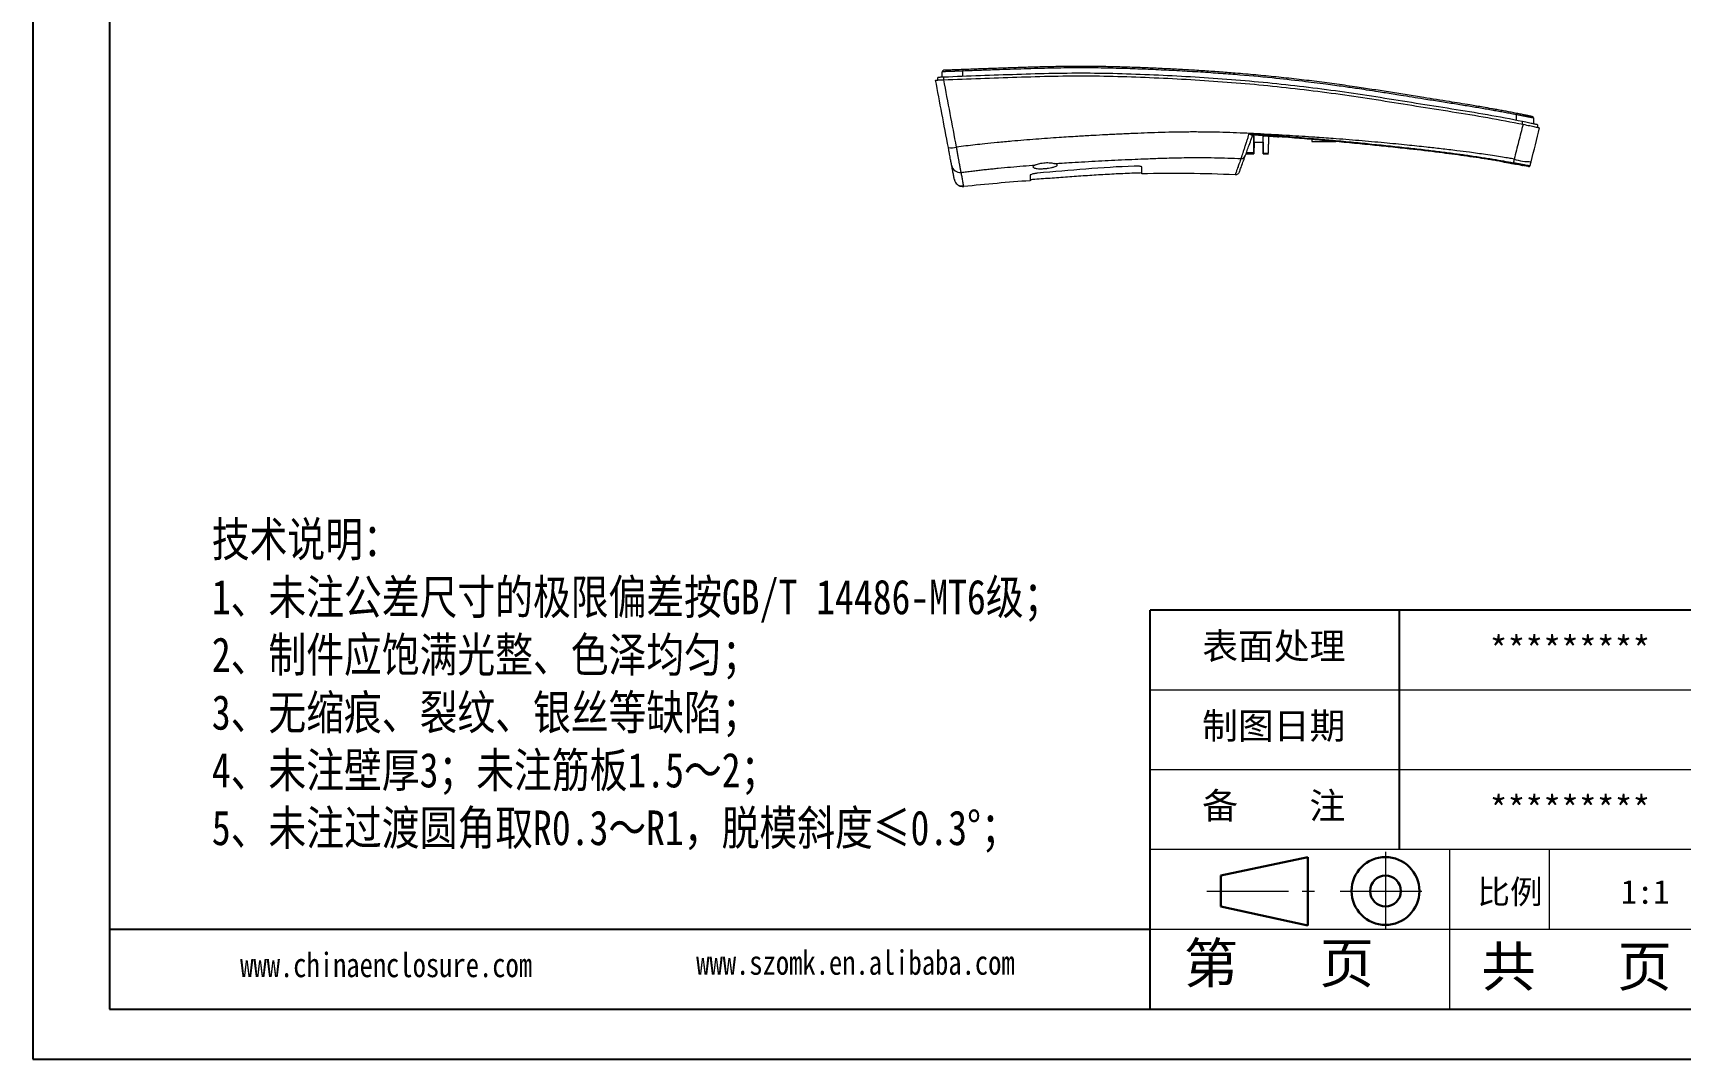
# Model space of a CAD drawing. Header units: inches. Extents: x 1474 to 3696, y 573 to 1061.
# Drawn here: x 2248.6 to 2632, y 573 to 811.9 of the extents above; entities that cross this region are included whole.
import ezdxf

# ---------------------------------------------------------------- set-up
doc = ezdxf.new("R2010")
doc.units = ezdxf.units.IN
doc.linetypes.add('CENTER2', pattern=[28.575, 19.05, -3.175, 3.175, -3.175])
doc.layers.add('文字', color=81, linetype='Continuous')
for name, color, linetype, lineweight in [('粗实线', 7, 'Continuous', 30), ('细实线', 3, 'Continuous', 9), ('细点划线', 2, 'CENTER2', 9)]:
    doc.layers.add(name, color=color, linetype=linetype, lineweight=lineweight)
doc.styles.get("Standard").update_dxf_attribs({"font": 'txt', "bigfont": 'gbcbig.shx'})
doc.styles.add('宋体', font='', dxfattribs={"width": 0.8, "height": 3.5})
doc.styles.get('宋体').set_extended_font_data('SimSun')

msp = doc.modelspace()

# ---------------------------------------------------------------- linework, layer by layer
for p, q in [((2248.556, 1060.556), (2248.556, 572.957)), ((2266.4, 1048.946), (2266.4, 584.566)), ((2248.556, 798.697), (2248.556, 572.957)), ((2647.923, 677.442), (2508.609, 677.442)), ((2508.609, 584.566), (2508.609, 677.442)), ((2566.656, 621.717), (2566.656, 677.442)), ((2508.609, 603.141), (2266.4, 603.141)), ((2266.4, 584.566), (2926.551, 584.566)), ((2248.556, 572.957), (2938.16, 572.957)), ((2248.556, 572.957), (2567.817, 572.957))]:
    msp.add_line(p, q)
at = {"color": 7, "linetype": 'Continuous', "lineweight": 15}
for p, q in [((2459.154, 800.918), (2459.164, 801.519)), ((2460.199, 801.562), (2460.221, 802.834)), ((2460.583, 800.977), (2460.583, 801.577)), ((2465.032, 801.751), (2465.033, 803.008)), ((2595.312, 790.629), (2595.309, 791.241)), ((2597.816, 792.076), (2597.84, 790.712)), ((2598.764, 790.512), (2598.775, 789.895)), ((2532.801, 786.421), (2532.778, 783.721)), ((2532.801, 786.421), (2534.901, 786.421)), ((2534.901, 786.421), (2534.925, 783.721)), ((2546.214, 787.075), (2546.214, 786.568)), ((2530.986, 783.721), (2532.779, 783.721)), ((2531.03, 784.05), (2532.774, 784.05)), ((2532.774, 784.05), (2532.777, 784.355)), ((2534.924, 783.721), (2536.183, 783.721)), ((2534.925, 784.355), (2534.93, 783.847)), ((2534.93, 783.847), (2536.177, 783.847)), ((2590.445, 781.908), (2590.993, 781.814)), ((2592.71, 781.512), (2592.853, 781.486))]:
    msp.add_line(p, q, dxfattribs=at)
at = {"color": 7, "linetype": 'Continuous', "lineweight": 15, "flags": 128}
for points in [[(2593.917, 791.521), (2593.914, 792.169), (2593.912, 792.817)], [(2596.834, 780.764), (2596.779, 780.759), (2596.722, 780.765)]]:
    msp.add_lwpolyline(points, dxfattribs=at)
at = {"color": 7, "linetype": 'Continuous', "lineweight": 15}
for centre, radius, start, end in [((2460.571, 802.828), 0.35, 92.31344, 179), ((2467.998, 803.205), 2.972, 177.15907, 183.78873), ((2593.482, 792.978), 0.459, 339.42756, 22.58954), ((2597.466, 792.07), 0.35, 1, 78.03086), ((2462.313, 789.381), 4.267, 260.87603, 286.77544), ((2529.847, 783.613), 0.965, 266.44759, 339.2638), ((2597.139, 794.199), 12.297, 252.00649, 270.74279), ((2464.355, 781.364), 1.966, 191.51385, 277.78321), ((2592.831, 781.684), 0.325, 313.9439, 358.08088), ((2596.779, 781.059), 0.3, 259.03853, 346)]:
    msp.add_arc(centre, radius, start, end, dxfattribs=at)
for points, knots in [([(2460.583, 801.577), (2460.393, 801.57), (2460.208, 801.562), (2459.949, 801.552), (2459.868, 801.548), (2459.714, 801.542), (2459.641, 801.539), (2459.51, 801.534), (2459.452, 801.531), (2459.349, 801.527), (2459.305, 801.525), (2459.201, 801.521), (2459.164, 801.519), (2459.164, 801.519)], [0, 0, 0, 0, 0.25, 0.25, 0.375, 0.375, 0.5, 0.5, 0.625, 0.625, 0.75, 0.75, 1, 1, 1, 1]), ([(2465.033, 803.008), (2464.958, 803.006), (2464.808, 803), (2464.585, 802.993), (2464.367, 802.985), (2464.152, 802.977), (2463.942, 802.97), (2463.737, 802.962), (2463.537, 802.955), (2463.343, 802.948), (2463.154, 802.941), (2462.971, 802.935), (2462.794, 802.928), (2462.623, 802.922), (2462.458, 802.916), (2462.3, 802.91), (2462.148, 802.905), (2462.003, 802.9), (2461.864, 802.894), (2461.731, 802.89), (2461.605, 802.885), (2461.486, 802.88), (2461.373, 802.876), (2461.266, 802.872), (2461.165, 802.869), (2461.071, 802.865), (2460.982, 802.862), (2460.899, 802.859), (2460.822, 802.856), (2460.751, 802.853), (2460.684, 802.851), (2460.624, 802.849), (2460.568, 802.847), (2460.517, 802.845), (2460.471, 802.843), (2460.43, 802.842), (2460.393, 802.84), (2460.36, 802.839), (2460.331, 802.838), (2460.306, 802.837), (2460.285, 802.836), (2460.267, 802.836), (2460.252, 802.835), (2460.24, 802.835), (2460.232, 802.834), (2460.226, 802.834), (2460.222, 802.834), (2460.221, 802.834), (2460.221, 802.834)], [0, 0, 0, 0, 0.0296486, 0.0589248, 0.0878385, 0.1163989, 0.1446142, 0.1724854, 0.2000099, 0.2271859, 0.2540123, 0.280489, 0.3066163, 0.3323936, 0.3578198, 0.3828937, 0.4076142, 0.4319811, 0.4559948, 0.4796561, 0.5029665, 0.5259278, 0.5485411, 0.5708067, 0.5927243, 0.6142933, 0.6355129, 0.6563822, 0.6769008, 0.6970683, 0.7168845, 0.7363494, 0.7554636, 0.7742272, 0.7926399, 0.8107012, 0.8284105, 0.8457672, 0.8627705, 0.87942, 0.8957158, 0.9116596, 0.9272529, 0.9424968, 0.9573927, 0.9719413, 0.9861435, 1, 1, 1, 1]), ([(2465.03, 803.352), (2464.439, 803.33), (2463.85, 803.307), (2462.766, 803.265), (2462.271, 803.246), (2461.445, 803.213), (2461.116, 803.2), (2460.672, 803.182), (2460.557, 803.178), (2460.557, 803.178)], [0, 0, 0, 0, 0.25, 0.25, 0.5, 0.5, 0.75, 0.75, 1, 1, 1, 1]), ([(2460.561, 800.976), (2463.401, 801.091), (2466.241, 801.197), (2471.922, 801.401), (2474.763, 801.5), (2480.445, 801.686), (2483.286, 801.769), (2488.97, 801.878), (2491.815, 801.902), (2500.345, 801.838), (2506.017, 801.635), (2517.34, 801.091), (2522.992, 800.745), (2531.453, 800.053), (2534.271, 799.795), (2539.901, 799.223), (2542.714, 798.908), (2548.33, 798.221), (2551.13, 797.849), (2556.713, 797.056), (2559.496, 796.631), (2565.049, 795.753), (2567.82, 795.302), (2573.362, 794.421), (2576.133, 793.989), (2581.669, 793.102), (2584.435, 792.648), (2589.946, 791.679), (2592.691, 791.165), (2595.417, 790.607)], [0, 0, 0, 0, 0.0625, 0.0625, 0.125, 0.125, 0.1875, 0.1875, 0.25, 0.25, 0.375, 0.375, 0.5, 0.5, 0.5625, 0.5625, 0.625, 0.625, 0.6875, 0.6875, 0.75, 0.75, 0.8125, 0.8125, 0.875, 0.875, 0.9375, 0.9375, 1, 1, 1, 1]), ([(2595.309, 791.241), (2592.591, 791.795), (2589.849, 792.307), (2584.342, 793.272), (2581.577, 793.725), (2576.043, 794.61), (2573.272, 795.042), (2567.732, 795.924), (2564.961, 796.375), (2559.409, 797.252), (2556.628, 797.675), (2551.049, 798.466), (2548.252, 798.836), (2542.648, 799.52), (2539.839, 799.833), (2534.215, 800.403), (2531.398, 800.661), (2522.939, 801.35), (2517.285, 801.696), (2505.962, 802.238), (2500.291, 802.439), (2491.78, 802.501), (2488.942, 802.478), (2483.268, 802.369), (2480.431, 802.285), (2474.758, 802.1), (2471.922, 802.001), (2466.251, 801.798), (2463.416, 801.692), (2460.583, 801.577)], [0, 0, 0, 0, 0.0625, 0.0625, 0.125, 0.125, 0.1875, 0.1875, 0.25, 0.25, 0.3125, 0.3125, 0.375, 0.375, 0.4375, 0.4375, 0.5, 0.5, 0.625, 0.625, 0.75, 0.75, 0.8125, 0.8125, 0.875, 0.875, 0.9375, 0.9375, 1, 1, 1, 1]), ([(2593.906, 793.154), (2593.495, 793.234), (2592.675, 793.394), (2591.442, 793.628), (2590.208, 793.857), (2589.1, 794.059), (2587.742, 794.301), (2585.765, 794.646), (2582.478, 795.199), (2577.859, 795.944), (2572.984, 796.707), (2568.416, 797.436), (2564.552, 798.059), (2560.676, 798.674), (2556.525, 799.306), (2552.098, 799.937), (2547.391, 800.558), (2542.669, 801.127), (2537.933, 801.643), (2533.185, 802.106), (2528.752, 802.488), (2524.642, 802.803), (2520.86, 803.06), (2517.084, 803.288), (2513.314, 803.489), (2509.551, 803.668), (2505.795, 803.823), (2502.046, 803.949), (2498.303, 804.039), (2494.568, 804.089), (2490.841, 804.092), (2487.124, 804.048), (2483.417, 803.969), (2479.72, 803.864), (2476.033, 803.743), (2472.357, 803.616), (2468.69, 803.488), (2466.249, 803.397), (2465.03, 803.352)], [0, 0, 0, 0, 0.00982712, 0.0196431, 0.02944791, 0.03924154, 0.04600196, 0.06173417, 0.08614113, 0.12380531, 0.1708362, 0.20116236, 0.23153486, 0.26195454, 0.29242234, 0.32904372, 0.36569822, 0.40238591, 0.43910586, 0.47585717, 0.51263916, 0.54187568, 0.5710403, 0.60013279, 0.629153, 0.65810114, 0.68698053, 0.71579214, 0.74453647, 0.77321254, 0.80182028, 0.83035478, 0.85881464, 0.88719966, 0.91550964, 0.94374491, 0.97190841, 1, 1, 1, 1]), ([(2593.912, 792.817), (2593.51, 792.895), (2592.691, 793.055), (2591.433, 793.293), (2590.121, 793.536), (2588.756, 793.783), (2587.337, 794.034), (2585.864, 794.289), (2584.339, 794.548), (2582.761, 794.81), (2581.132, 795.076), (2579.453, 795.347), (2577.725, 795.622), (2575.95, 795.903), (2574.129, 796.19), (2571.117, 796.665), (2567.534, 797.237), (2564.011, 797.804), (2561.366, 798.222), (2559.163, 798.564), (2556.469, 798.969), (2553.318, 799.424), (2549.081, 799.998), (2543.539, 800.691), (2536.505, 801.461), (2530.541, 802.002), (2526.169, 802.344), (2523.867, 802.512), (2521.503, 802.672), (2519.089, 802.824), (2516.645, 802.967), (2514.196, 803.099), (2511.762, 803.22), (2509.354, 803.331), (2506.955, 803.432), (2504.516, 803.524), (2501.97, 803.604), (2499.291, 803.672), (2496.502, 803.722), (2493.643, 803.747), (2490.732, 803.745), (2487.765, 803.712), (2484.734, 803.655), (2481.631, 803.575), (2478.454, 803.478), (2475.202, 803.37), (2471.877, 803.256), (2468.479, 803.136), (2466.19, 803.051), (2465.033, 803.008)], [0, 0, 0, 0, 0.0096131, 0.0196265, 0.0300435, 0.0408678, 0.052103, 0.0637472, 0.0757954, 0.0882412, 0.1010773, 0.1142972, 0.1278932, 0.1418574, 0.1561857, 0.170875, 0.2128992, 0.240686, 0.2539105, 0.2751697, 0.2925022, 0.3171474, 0.3490555, 0.3915752, 0.4464481, 0.5126764, 0.5299084, 0.5476984, 0.5659621, 0.5846046, 0.6034958, 0.6224318, 0.6411815, 0.659681, 0.678008, 0.6965114, 0.7159357, 0.7366764, 0.7582418, 0.7801994, 0.8025231, 0.8252632, 0.8485137, 0.8723306, 0.8967266, 0.9217002, 0.9472423, 0.9733415, 1, 1, 1, 1]), ([(2458.664, 800.898), (2458.664, 800.898), (2458.676, 800.899), (2458.723, 800.9), (2458.759, 800.902), (2458.853, 800.906), (2458.911, 800.908), (2459.047, 800.914), (2459.127, 800.917), (2459.301, 800.925), (2459.396, 800.928), (2459.602, 800.937), (2459.713, 800.942), (2460.057, 800.956), (2460.307, 800.966), (2460.561, 800.976)], [0, 0, 0, 0, 0.125, 0.125, 0.25, 0.25, 0.375, 0.375, 0.5, 0.5, 0.625, 0.625, 0.75, 0.75, 1, 1, 1, 1]), ([(2461.636, 785.168), (2461.134, 787.824), (2460.144, 793.067), (2459.153, 798.311), (2458.664, 800.898)], [0, 0, 0, 0, 0.506702, 1, 1, 1, 1]), ([(2595.417, 790.607), (2595.073, 789.267), (2594.38, 786.566), (2593.689, 783.865), (2593.34, 782.503)], [0, 0, 0, 0, 0.4960566, 1, 1, 1, 1]), ([(2597.451, 792.431), (2597.444, 792.432), (2597.419, 792.438), (2597.248, 792.474), (2596.996, 792.527), (2596.678, 792.593), (2596.317, 792.668), (2595.917, 792.751), (2595.488, 792.838), (2595.015, 792.934), (2594.488, 793.039), (2594.1, 793.116), (2593.906, 793.154)], [0, 0, 0, 0, 0.0418053, 0.1594969, 0.2774484, 0.3812939, 0.4845381, 0.5888035, 0.6840881, 0.7792136, 0.8895857, 1, 1, 1, 1]), ([(2597.816, 792.076), (2597.815, 792.076), (2597.813, 792.077), (2597.798, 792.08), (2597.773, 792.085), (2597.739, 792.091), (2597.694, 792.1), (2597.638, 792.111), (2597.573, 792.124), (2597.497, 792.139), (2597.411, 792.156), (2597.314, 792.175), (2597.202, 792.197), (2597.071, 792.222), (2596.914, 792.252), (2596.735, 792.287), (2596.532, 792.326), (2596.303, 792.37), (2596.046, 792.419), (2595.763, 792.473), (2595.45, 792.532), (2595.108, 792.596), (2594.736, 792.665), (2594.336, 792.739), (2594.055, 792.791), (2593.912, 792.817)], [0, 0, 0, 0, 0.0326675, 0.0654677, 0.0984253, 0.1315653, 0.164904, 0.1984365, 0.2321545, 0.2660502, 0.3001184, 0.3343553, 0.3687563, 0.4086866, 0.4508427, 0.4952369, 0.5418883, 0.590815, 0.6420299, 0.6955574, 0.7514511, 0.8097784, 0.8705916, 0.9339564, 1, 1, 1, 1]), ([(2598.764, 790.512), (2598.764, 790.512), (2598.681, 790.53), (2598.351, 790.602), (2598.111, 790.654), (2597.485, 790.788), (2597.115, 790.867), (2596.26, 791.046), (2595.801, 791.141), (2595.309, 791.241)], [0, 0, 0, 0, 0.25, 0.25, 0.5, 0.5, 0.75, 0.75, 1, 1, 1, 1]), ([(2595.417, 790.607), (2595.964, 790.495), (2596.475, 790.389), (2597.425, 790.188), (2597.838, 790.099), (2598.536, 789.948), (2598.803, 789.889), (2599.172, 789.807), (2599.264, 789.787), (2599.264, 789.787)], [0, 0, 0, 0, 0.25, 0.25, 0.5, 0.5, 0.75, 0.75, 1, 1, 1, 1]), ([(2593.34, 782.503), (2592.943, 782.572), (2592.043, 782.727), (2590.529, 782.976), (2588.695, 783.265), (2586.122, 783.649), (2583.193, 784.053), (2580.364, 784.415), (2578.164, 784.684), (2575.795, 784.962), (2572.556, 785.327), (2568.148, 785.792), (2562.911, 786.303), (2557.157, 786.817), (2551.762, 787.247), (2546.374, 787.633), (2540.74, 787.999), (2534.419, 788.36), (2527.933, 788.661), (2522.518, 788.805), (2518.057, 788.823), (2513.532, 788.773), (2509.174, 788.634), (2504.867, 788.459), (2501.642, 788.319), (2498.404, 788.163), (2495.104, 787.986), (2491.48, 787.775), (2487.06, 787.494), (2481.953, 787.125), (2477.14, 786.73), (2473.179, 786.366), (2470.324, 786.079), (2467.878, 785.814), (2465.691, 785.563), (2464.254, 785.384), (2463.545, 785.295)], [0, 0, 0, 0, 0.0094234, 0.0213606, 0.035793, 0.052698, 0.081887, 0.1044752, 0.1188951, 0.1332976, 0.1597999, 0.1944725, 0.2360337, 0.2815907, 0.328015, 0.3608963, 0.4060736, 0.4579884, 0.5065461, 0.5553444, 0.582422, 0.6089911, 0.6591983, 0.6824527, 0.7078561, 0.7332381, 0.7567808, 0.7836137, 0.8164597, 0.8583153, 0.900996, 0.9271508, 0.9495271, 0.9667696, 0.9835943, 1, 1, 1, 1]), ([(2529.787, 782.651), (2529.795, 782.673), (2529.812, 782.719), (2529.839, 782.798), (2529.87, 782.886), (2529.903, 782.982), (2529.939, 783.087), (2529.977, 783.2), (2530.018, 783.322), (2530.104, 783.579), (2530.254, 784.027), (2530.484, 784.729), (2530.751, 785.545), (2530.975, 786.24), (2531.15, 786.781), (2531.264, 787.133), (2531.391, 787.53), (2531.532, 787.97), (2531.631, 788.28), (2531.683, 788.44)], [0, 0, 0, 0, 0.0298494, 0.0598833, 0.0900858, 0.1204403, 0.1509296, 0.1815362, 0.212242, 0.2430287, 0.3636186, 0.4896398, 0.6103593, 0.7418425, 0.7833463, 0.8301412, 0.8820296, 0.9387557, 1, 1, 1, 1]), ([(2530.749, 783.272), (2530.806, 783.427), (2530.892, 783.665), (2531.117, 784.282), (2531.255, 784.661), (2531.568, 785.522), (2531.743, 786.003), (2532.116, 787.028), (2532.314, 787.57), (2532.514, 788.121)], [0, 0, 0, 0, 0.25, 0.25, 0.5, 0.5, 0.75, 0.75, 1, 1, 1, 1]), ([(2531.683, 788.44), (2532.246, 788.402), (2533.45, 788.321), (2535.372, 788.185), (2537.356, 788.04), (2539.482, 787.879), (2542.783, 787.619), (2546.74, 787.289), (2551.507, 786.862), (2555.803, 786.458), (2561.676, 785.875), (2567.233, 785.289), (2572.494, 784.69), (2576.02, 784.263), (2579.187, 783.852), (2581.782, 783.495), (2583.816, 783.2), (2585.406, 782.961), (2586.945, 782.722), (2588.738, 782.435), (2590.82, 782.088), (2592.391, 781.809), (2593.156, 781.673)], [0, 0, 0, 0, 0.0272013, 0.0581646, 0.0928885, 0.123121, 0.1610048, 0.2526211, 0.3147795, 0.3922048, 0.4613209, 0.6006133, 0.6632955, 0.7185257, 0.773281, 0.8186061, 0.8459389, 0.873363, 0.8968953, 0.9218497, 0.9619663, 1, 1, 1, 1]), ([(2531.683, 788.44), (2531.705, 788.424), (2531.76, 788.384), (2531.846, 788.325), (2531.93, 788.27), (2532.017, 788.218), (2532.102, 788.176), (2532.187, 788.147), (2532.235, 788.141), (2532.256, 788.139)], [0, 0, 0, 0, 0.1111512, 0.2738253, 0.4288508, 0.5411602, 0.7260931, 0.8791248, 1, 1, 1, 1]), ([(2593.057, 781.45), (2592.68, 781.517), (2591.912, 781.655), (2590.737, 781.858), (2589.519, 782.065), (2588.256, 782.273), (2586.572, 782.542), (2584.363, 782.881), (2581.658, 783.273), (2578.804, 783.662), (2574.598, 784.202), (2569.832, 784.757), (2564.653, 785.315), (2560.175, 785.778), (2555.588, 786.23), (2550.909, 786.667), (2546.246, 787.077), (2542.161, 787.413), (2538.519, 787.695), (2535.408, 787.923), (2533.313, 788.066), (2532.256, 788.139)], [0, 0, 0, 0, 0.01896466, 0.0386263, 0.05898559, 0.08004315, 0.10179958, 0.14308345, 0.19015797, 0.23631489, 0.28479219, 0.39862163, 0.47205584, 0.54043167, 0.61932369, 0.69770757, 0.7702001, 0.8479344, 0.89768535, 0.94837354, 1, 1, 1, 1]), ([(2532.774, 784.05), (2532.774, 784.232), (2532.774, 784.452), (2532.774, 784.969), (2532.773, 785.266), (2532.773, 786.266), (2532.772, 787.078), (2532.771, 788.034)], [0, 0, 0, 0, 0.25, 0.25, 0.5, 0.5, 1, 1, 1, 1]), ([(2532.801, 786.421), (2532.801, 786.448), (2532.801, 786.502), (2532.801, 786.967), (2532.801, 787.493), (2532.801, 787.968), (2532.801, 788.1)], [0, 0, 0, 0, 0.295629, 0.591258, 0.886887, 1, 1, 1, 1]), ([(2534.901, 786.421), (2534.901, 786.447), (2534.901, 786.499), (2534.901, 786.953), (2534.901, 787.434), (2534.901, 787.857), (2534.901, 787.95)], [0, 0, 0, 0, 0.3050831, 0.6101662, 0.9152493, 1, 1, 1, 1]), ([(2534.93, 783.847), (2534.93, 783.883), (2534.93, 783.955), (2534.93, 784.073), (2534.93, 784.2), (2534.93, 784.336), (2534.93, 784.481), (2534.93, 784.634), (2534.931, 784.797), (2534.931, 784.968), (2534.931, 785.149), (2534.931, 785.398), (2534.931, 785.73), (2534.932, 786.162), (2534.932, 786.63), (2534.933, 787.132), (2534.933, 787.495), (2534.933, 787.678)], [0, 0, 0, 0, 0.0495891, 0.0992783, 0.1490645, 0.1989447, 0.2489156, 0.2989736, 0.3491155, 0.3993375, 0.4496362, 0.5000079, 0.5984595, 0.6977409, 0.7977975, 0.898571, 1, 1, 1, 1]), ([(2534.931, 787.955), (2534.931, 787.955), (2535.029, 787.948), (2535.406, 787.921), (2535.684, 787.901), (2536.372, 787.852), (2536.783, 787.822), (2537.663, 787.757), (2538.134, 787.722), (2538.6, 787.687)], [0, 0, 0, 0, 0.25, 0.25, 0.5, 0.5, 0.75, 0.75, 1, 1, 1, 1]), ([(2536.177, 783.847), (2536.177, 783.886), (2536.178, 783.963), (2536.179, 784.092), (2536.18, 784.23), (2536.181, 784.379), (2536.183, 784.538), (2536.184, 784.708), (2536.186, 784.888), (2536.187, 785.078), (2536.189, 785.279), (2536.191, 785.491), (2536.193, 785.712), (2536.195, 785.945), (2536.197, 786.187), (2536.199, 786.44), (2536.201, 786.704), (2536.204, 786.978), (2536.206, 787.262), (2536.209, 787.556), (2536.211, 787.761), (2536.212, 787.863)], [0, 0, 0, 0, 0.05167141, 0.10344949, 0.15533426, 0.20732571, 0.25942384, 0.31162866, 0.36394016, 0.41635835, 0.46888322, 0.52151479, 0.57425304, 0.62709798, 0.68004962, 0.73310795, 0.78627297, 0.83954468, 0.89292309, 0.9464082, 1, 1, 1, 1]), ([(2546.214, 786.571), (2546.214, 786.571), (2546.292, 786.571), (2546.593, 786.571), (2546.815, 786.571), (2547.371, 786.571), (2547.703, 786.571), (2548.429, 786.571), (2548.822, 786.571), (2549.214, 786.571)], [0, 0, 0, 0, 0.25, 0.25, 0.5, 0.5, 0.75, 0.75, 1, 1, 1, 1]), ([(2549.214, 786.571), (2549.604, 786.571), (2550.385, 786.571), (2551.346, 786.571), (2551.694, 786.571), (2551.847, 786.571)], [0, 0, 0, 0, 0.3588161, 0.717632, 1, 1, 1, 1]), ([(2462.429, 780.971), (2462.426, 780.989), (2462.419, 781.025), (2462.407, 781.09), (2462.393, 781.162), (2462.378, 781.243), (2462.361, 781.331), (2462.343, 781.429), (2462.307, 781.618), (2462.247, 781.936), (2462.152, 782.441), (2462.041, 783.025), (2461.937, 783.575), (2461.849, 784.043), (2461.78, 784.41), (2461.709, 784.785), (2461.661, 785.04), (2461.636, 785.168)], [0, 0, 0, 0, 0.0355184, 0.0708662, 0.1061077, 0.1413077, 0.1765312, 0.2118433, 0.2473083, 0.3680203, 0.4887366, 0.6142216, 0.7398209, 0.80506, 0.8699004, 0.9347459, 1, 1, 1, 1]), ([(2464.622, 779.416), (2464.617, 779.438), (2464.607, 779.481), (2464.591, 779.558), (2464.573, 779.644), (2464.554, 779.738), (2464.533, 779.841), (2464.511, 779.952), (2464.488, 780.071), (2464.463, 780.199), (2464.437, 780.334), (2464.409, 780.477), (2464.381, 780.627), (2464.351, 780.785), (2464.321, 780.949), (2464.289, 781.12), (2464.256, 781.297), (2464.214, 781.529), (2464.16, 781.823), (2464.094, 782.189), (2464.024, 782.577), (2463.951, 782.987), (2463.874, 783.416), (2463.795, 783.863), (2463.713, 784.328), (2463.63, 784.806), (2463.573, 785.132), (2463.545, 785.295)], [0, 0, 0, 0, 0.0309703, 0.0619035, 0.0927934, 0.1236333, 0.154417, 0.185139, 0.2157981, 0.2463962, 0.2769347, 0.3074152, 0.3378394, 0.3682081, 0.3985214, 0.4287788, 0.45898, 0.4891246, 0.5430661, 0.5977139, 0.6530645, 0.7091174, 0.7658795, 0.8233595, 0.8815612, 0.940456, 1, 1, 1, 1]), ([(2486.415, 781.467), (2486.816, 781.494), (2487.908, 781.568), (2489.981, 781.701), (2492.724, 781.867), (2495.782, 782.037), (2498.896, 782.196), (2501.977, 782.341), (2504.932, 782.469), (2508.039, 782.598), (2510.888, 782.707), (2513.619, 782.788), (2515.97, 782.838), (2518.268, 782.864), (2520.831, 782.866), (2523.612, 782.834), (2526.697, 782.762), (2528.756, 782.688), (2529.787, 782.651)], [0, 0, 0, 0, 0.02775297, 0.07558471, 0.14352185, 0.21758096, 0.28716925, 0.3589761, 0.43073495, 0.49155778, 0.57383224, 0.6277504, 0.68035251, 0.73634687, 0.78659885, 0.85750473, 0.92861333, 1, 1, 1, 1]), ([(2529.787, 782.651), (2529.714, 782.456), (2529.568, 782.065), (2529.375, 781.544), (2529.205, 781.088), (2529.036, 780.638), (2528.826, 780.063), (2528.668, 779.625), (2528.532, 779.242), (2528.46, 779.036), (2528.415, 778.905), (2528.396, 778.849), (2528.394, 778.843), (2528.393, 778.84)], [0, 0, 0, 0, 0.0932347, 0.1866408, 0.2595682, 0.3325616, 0.4375596, 0.6133071, 0.6628091, 0.807457, 0.876715, 0.9408994, 1, 1, 1, 1]), ([(2529.375, 779.497), (2529.375, 779.497), (2529.41, 779.592), (2529.542, 779.956), (2529.64, 780.224), (2529.888, 780.905), (2530.038, 781.318), (2530.374, 782.241), (2530.56, 782.751), (2530.749, 783.272)], [0, 0, 0, 0, 0.25, 0.25, 0.5, 0.5, 0.75, 0.75, 1, 1, 1, 1]), ([(2532.777, 784.355), (2532.777, 784.318), (2532.777, 784.243), (2532.777, 784.144), (2532.777, 784.055), (2532.777, 783.976), (2532.778, 783.908), (2532.778, 783.85), (2532.778, 783.803), (2532.778, 783.767), (2532.778, 783.741), (2532.778, 783.724), (2532.778, 783.722), (2532.778, 783.721)], [0, 0, 0, 0, 0.0911547, 0.1822707, 0.2733445, 0.3643726, 0.4553515, 0.5462776, 0.6371476, 0.7279581, 0.8187057, 0.9093873, 1, 1, 1, 1]), ([(2534.925, 783.721), (2534.925, 783.722), (2534.925, 783.724), (2534.925, 783.741), (2534.925, 783.767), (2534.925, 783.803), (2534.925, 783.85), (2534.925, 783.908), (2534.925, 783.976), (2534.925, 784.055), (2534.925, 784.144), (2534.925, 784.243), (2534.925, 784.318), (2534.925, 784.355)], [0, 0, 0, 0, 0.0906121, 0.1812933, 0.2720407, 0.3628511, 0.4537212, 0.5446476, 0.6356267, 0.7266551, 0.8177291, 0.9088453, 1, 1, 1, 1]), ([(2593.34, 782.503), (2593.326, 782.434), (2593.296, 782.294), (2593.25, 782.086), (2593.203, 781.879), (2593.172, 781.741), (2593.156, 781.673)], [0, 0, 0, 0, 0.2496023, 0.4994938, 0.7496385, 1, 1, 1, 1]), ([(2463.041, 777.733), (2463.041, 777.734), (2463.041, 777.736), (2463.038, 777.75), (2463.034, 777.773), (2463.027, 777.806), (2463.019, 777.849), (2463.01, 777.9), (2462.998, 777.961), (2462.985, 778.031), (2462.97, 778.111), (2462.953, 778.2), (2462.934, 778.298), (2462.914, 778.406), (2462.892, 778.523), (2462.868, 778.65), (2462.827, 778.869), (2462.763, 779.205), (2462.668, 779.707), (2462.577, 780.189), (2462.496, 780.618), (2462.452, 780.849), (2462.429, 780.971)], [0, 0, 0, 0, 0.0342894, 0.0688945, 0.1038197, 0.1390692, 0.1746471, 0.2105574, 0.246804, 0.2833908, 0.3203213, 0.3575991, 0.3952278, 0.4332108, 0.4715512, 0.5102524, 0.5493175, 0.6605064, 0.769181, 0.8794538, 0.9365852, 1, 1, 1, 1]), ([(2464.622, 779.416), (2465.045, 779.47), (2465.886, 779.578), (2467.142, 779.731), (2468.385, 779.876), (2469.616, 780.014), (2470.834, 780.146), (2472.039, 780.27), (2473.8, 780.446), (2476.126, 780.662), (2479.022, 780.911), (2480.956, 781.063), (2481.923, 781.139)], [0, 0, 0, 0, 0.073605, 0.1464105, 0.2184236, 0.2896499, 0.360093, 0.4297546, 0.4986353, 0.6654278, 0.8326134, 1, 1, 1, 1]), ([(2465.218, 776.115), (2465.218, 776.116), (2465.217, 776.118), (2465.215, 776.133), (2465.21, 776.157), (2465.204, 776.191), (2465.197, 776.235), (2465.187, 776.288), (2465.176, 776.351), (2465.164, 776.423), (2465.149, 776.505), (2465.133, 776.596), (2465.116, 776.697), (2465.096, 776.807), (2465.075, 776.926), (2465.053, 777.054), (2465.008, 777.31), (2464.946, 777.659), (2464.857, 778.159), (2464.755, 778.707), (2464.671, 779.154), (2464.622, 779.416)], [0, 0, 0, 0, 0.0346436, 0.0695894, 0.1048314, 0.140366, 0.1761914, 0.2123092, 0.2487206, 0.2854263, 0.3224247, 0.3597136, 0.3972926, 0.4351634, 0.4733297, 0.5117972, 0.550574, 0.6896546, 0.770631, 0.8655337, 1, 1, 1, 1]), ([(2506.664, 779.271), (2506.397, 779.263), (2504.761, 779.214), (2501.749, 779.094), (2497.624, 778.875), (2493.501, 778.615), (2489.387, 778.326), (2485.294, 778.025), (2482.396, 777.809), (2480.856, 777.692), (2480.664, 777.678)], [0.00982179, 0.00982179, 0.00982179, 0.00982179, 0.04005189, 0.19474115, 0.34943041, 0.50411967, 0.65880893, 0.8134982, 0.96818746, 0.99022727, 0.99022727, 0.99022727, 0.99022727]), ([(2482.414, 779.221), (2482.297, 779.21), (2482.183, 779.198), (2481.957, 779.169), (2481.846, 779.152), (2481.633, 779.116), (2481.533, 779.096), (2481.343, 779.055), (2481.254, 779.032), (2481.013, 778.965), (2480.884, 778.917), (2480.711, 778.824), (2480.664, 778.778), (2480.664, 778.737)], [0, 0, 0, 0, 0.125, 0.125, 0.25, 0.25, 0.375, 0.375, 0.5, 0.5, 0.75, 0.75, 1, 1, 1, 1]), ([(2480.664, 778.737), (2480.664, 778.534), (2480.664, 778.351), (2480.664, 778.035), (2480.664, 777.903), (2480.664, 777.584), (2480.664, 777.477), (2480.664, 777.477)], [0, 0, 0, 0, 0.25, 0.25, 0.5, 0.5, 1, 1, 1, 1]), ([(2481.923, 781.139), (2481.763, 781.078), (2481.635, 781.014), (2481.489, 780.919), (2481.448, 780.886), (2481.384, 780.823), (2481.361, 780.792), (2481.319, 780.7), (2481.326, 780.641), (2481.412, 780.533), (2481.492, 780.484), (2481.661, 780.42), (2481.725, 780.4), (2481.87, 780.365), (2481.952, 780.349), (2482.216, 780.307), (2482.417, 780.287), (2482.871, 780.265), (2483.114, 780.262), (2483.498, 780.271), (2483.63, 780.276), (2483.894, 780.291), (2484.026, 780.3), (2484.424, 780.332), (2484.692, 780.362), (2485.198, 780.432), (2485.443, 780.474), (2485.776, 780.543), (2485.882, 780.567), (2486.083, 780.617), (2486.178, 780.643), (2486.441, 780.722), (2486.587, 780.777), (2486.819, 780.892), (2486.901, 780.95), (2486.995, 781.066), (2487.007, 781.124), (2486.957, 781.234), (2486.897, 781.287), (2486.705, 781.385), (2486.577, 781.429), (2486.415, 781.467)], [0, 0, 0, 0, 0.0625, 0.0625, 0.09375, 0.09375, 0.125, 0.125, 0.1875, 0.1875, 0.25, 0.25, 0.28125, 0.28125, 0.3125, 0.3125, 0.375, 0.375, 0.4375, 0.4375, 0.46875, 0.46875, 0.5, 0.5, 0.5625, 0.5625, 0.625, 0.625, 0.65625, 0.65625, 0.6875, 0.6875, 0.75, 0.75, 0.8125, 0.8125, 0.875, 0.875, 0.9375, 0.9375, 1, 1, 1, 1]), ([(2481.923, 781.139), (2482.055, 781.19), (2482.203, 781.244), (2482.529, 781.353), (2482.711, 781.408), (2483.091, 781.506), (2483.292, 781.55), (2483.715, 781.623), (2483.931, 781.65), (2484.365, 781.682), (2484.587, 781.688), (2485.013, 781.679), (2485.219, 781.664), (2485.613, 781.621), (2485.795, 781.593), (2486.13, 781.532), (2486.283, 781.498), (2486.415, 781.467)], [0, 0, 0, 0, 0.125, 0.125, 0.25, 0.25, 0.375, 0.375, 0.5, 0.5, 0.625, 0.625, 0.75, 0.75, 0.875, 0.875, 1, 1, 1, 1]), ([(2504.914, 780.872), (2501.155, 780.719), (2497.403, 780.479), (2489.905, 779.896), (2486.16, 779.558), (2482.414, 779.221)], [0, 0, 0, 0, 0.5, 0.5, 1, 1, 1, 1]), ([(2506.664, 780.636), (2506.664, 780.656), (2506.653, 780.675), (2506.609, 780.713), (2506.576, 780.731), (2506.49, 780.764), (2506.436, 780.78), (2506.311, 780.808), (2506.237, 780.821), (2506.076, 780.843), (2505.988, 780.852), (2505.797, 780.867), (2505.695, 780.872), (2505.378, 780.883), (2505.147, 780.881), (2504.914, 780.872)], [0, 0, 0, 0, 0.125, 0.125, 0.25, 0.25, 0.375, 0.375, 0.5, 0.5, 0.625, 0.625, 0.75, 0.75, 1, 1, 1, 1]), ([(2506.664, 779.071), (2506.664, 779.071), (2506.664, 779.133), (2506.664, 779.312), (2506.664, 779.423), (2506.664, 779.695), (2506.664, 779.861), (2506.664, 780.233), (2506.664, 780.437), (2506.664, 780.636)], [0, 0, 0, 0, 0.25, 0.25, 0.5, 0.5, 0.75, 0.75, 1, 1, 1, 1]), ([(2529.349, 779.432), (2529.311, 779.346), (2529.258, 779.261), (2529.126, 779.109), (2529.047, 779.041), (2528.872, 778.934), (2528.777, 778.894), (2528.583, 778.845), (2528.485, 778.836), (2528.393, 778.84)], [0, 0, 0, 0, 0.25, 0.25, 0.5, 0.5, 0.75, 0.75, 1, 1, 1, 1]), ([(2590.858, 781.837), (2591.171, 781.783), (2591.797, 781.674), (2592.659, 781.521), (2593.383, 781.391), (2593.76, 781.322), (2593.922, 781.292)], [0, 0, 0, 0, 0.2689908, 0.5379681, 0.8005655, 1, 1, 1, 1]), ([(2593.08, 781.465), (2593.217, 781.434), (2593.503, 781.371), (2593.772, 781.321), (2593.911, 781.295)], [0, 0, 0, 0, 0.4810322, 1, 1, 1, 1]), ([(2593.156, 781.673), (2593.224, 781.661), (2593.36, 781.636), (2593.561, 781.599), (2593.758, 781.564), (2593.951, 781.528), (2594.138, 781.494), (2594.32, 781.461), (2594.496, 781.428), (2594.665, 781.397), (2594.828, 781.367), (2594.984, 781.338), (2595.133, 781.311), (2595.507, 781.241), (2596.012, 781.147), (2596.509, 781.058), (2596.81, 781.005), (2596.963, 780.984), (2597.033, 780.977), (2597.063, 780.979), (2597.068, 780.984), (2597.07, 780.987)], [0, 0, 0, 0, 0.03041022, 0.06064134, 0.09065297, 0.12040555, 0.14986063, 0.17898106, 0.20773121, 0.23607719, 0.26398695, 0.29143047, 0.31837981, 0.34480921, 0.50007458, 0.632789, 0.74793242, 0.84396156, 0.90239552, 0.95430488, 1, 1, 1, 1]), ([(2596.657, 780.777), (2596.654, 780.778), (2596.616, 780.785), (2596.301, 780.846), (2595.637, 780.973), (2594.837, 781.124), (2594.164, 781.248), (2593.864, 781.303)], [0, 0, 0, 0, 0.0263013, 0.3261534, 0.5364865, 0.7936603, 1, 1, 1, 1]), ([(2594.782, 781.133), (2594.86, 781.119), (2595.079, 781.078), (2595.279, 781.04), (2595.314, 781.034), (2595.331, 781.03)], [0, 0, 0, 0, 0.2189953, 0.6095045, 1, 1, 1, 1]), ([(2596.666, 780.775), (2596.703, 780.772), (2596.779, 780.766), (2596.887, 780.812), (2596.974, 780.894), (2596.999, 780.966), (2597.012, 781.001)], [0, 0, 0, 0, 0.2409966, 0.5004258, 0.7596272, 1, 1, 1, 1]), ([(2463.041, 777.733), (2463.083, 777.511), (2463.166, 777.281), (2463.426, 776.853), (2463.603, 776.656), (2464.021, 776.345), (2464.261, 776.231), (2464.747, 776.105), (2464.992, 776.091), (2465.218, 776.115)], [0, 0, 0, 0, 0.25, 0.25, 0.5, 0.5, 0.75, 0.75, 1, 1, 1, 1]), ([(2463.319, 777.046), (2463.423, 776.902), (2463.642, 776.598), (2464.137, 776.322), (2464.68, 776.219), (2465.014, 776.308), (2465.173, 776.35)], [0, 0, 0, 0, 0.2361241, 0.4985481, 0.7608975, 1, 1, 1, 1]), ([(2480.664, 777.477), (2478.09, 777.281), (2475.53, 777.079), (2470.395, 776.634), (2467.818, 776.391), (2465.218, 776.115)], [0, 0, 0, 0, 0.5, 0.5, 1, 1, 1, 1])]:
    msp.add_open_spline(points, degree=3, knots=knots, dxfattribs=at)
for points in [[(2463.545, 785.295), (2462.55, 790.522), (2461.556, 795.749), (2460.561, 800.976)], [(2532.514, 788.121), (2532.514, 788.121), (2532.422, 788.127), (2532.256, 788.139)], [(2532.771, 788.034), (2532.771, 788.057), (2532.771, 788.081), (2532.771, 788.104)], [(2534.931, 787.955), (2534.932, 787.861), (2534.933, 787.769), (2534.933, 787.678)], [(2597.299, 781.903), (2597.954, 784.531), (2598.609, 787.159), (2599.264, 789.787)], [(2528.393, 778.84), (2521.13, 779.153), (2513.936, 779.278), (2506.664, 779.071)], [(2529.375, 779.497), (2529.367, 779.475), (2529.359, 779.454), (2529.349, 779.432)], [(2597.07, 780.987), (2597.138, 781.258), (2597.217, 781.577), (2597.299, 781.903)]]:
    msp.add_open_spline(points, degree=3, dxfattribs=at)
at = {"color": 8, "linetype": 'Continuous', "lineweight": 15}
msp.add_open_spline([(2593.864, 781.303), (2593.851, 781.306), (2593.603, 781.351), (2593.322, 781.402), (2593.057, 781.45)], degree=3, knots=[0, 0, 0, 0, 0.0560909, 1, 1, 1, 1], dxfattribs=at)
at = {"layer": '粗实线', "color": 7}
for p, q in [((2545.32, 619.979), (2525.024, 615.677)), ((2545.32, 619.979), (2545.32, 604.072)), ((2525.024, 615.677), (2525.024, 608.499)), ((2525.024, 608.499), (2545.32, 604.072))]:
    msp.add_line(p, q, dxfattribs=at)
for radius in [7.891, 3.589]:
    msp.add_circle((2563.384, 612.088), radius, dxfattribs=at)
at = {"layer": '细实线', "color": 7}
for p, q in [((2647.923, 658.867), (2508.609, 658.867)), ((2647.923, 640.292), (2508.609, 640.292)), ((2926.551, 621.717), (2508.609, 621.717)), ((2578.266, 621.717), (2578.266, 584.566)), ((2601.485, 621.717), (2601.485, 603.141)), ((2647.923, 603.141), (2508.609, 603.141))]:
    msp.add_line(p, q, dxfattribs=at)
at = {"layer": '细点划线', "color": 7}
for p, q in [((2563.384, 621.171), (2563.384, 603.141)), ((2521.788, 612.088), (2546.875, 612.088)), ((2552.831, 612.088), (2573.225, 612.088))]:
    msp.add_line(p, q, dxfattribs=at)

# ---------------------------------------------------------------- texts
at = {"char_height": 6.10877, "width": 3471.92221, "attachment_point": 1}
for s, insert in [('{\\fSimHei|b0|i0|c134|p49;表面处理}', (2520.723, 672.171)), ('{\\fSimHei|b0|i0|c134|p49;*********}', (2587.63, 671.385)), ('{\\fSimHei|b0|i0|c134|p49;制图日期}', (2520.723, 653.595)), ('{\\fSimHei|b0|i0|c134|p49;备    注}', (2520.723, 635.02)), ('{\\fSimHei|b0|i0|c134|p49;*********}', (2587.63, 634.235))]:
    msp.add_mtext(s, dxfattribs=dict(at, insert=insert))
at = {"layer": '文字', "color": 0, "attachment_point": 1, "style": '宋体'}
for s, insert, char_height, width in [('{\\H1.111x;技术说明：\\P1、未注公差尺寸的极限偏差按GB/T 14486-MT6级；\\P2、制件应饱满光整、色泽均匀；\\P3、无缩痕、裂纹、银丝等缺陷；\\P4、未注壁厚3；未注筋板1.5～2；\\P5、未注过渡圆角取R0.3～R1，脱模斜度≤0.3%%D；}', (2290.191, 698.027), 7.25594, 264.28574), ('www.szomk.en.alibaba.com', (2402.95, 598.268), 5.67576, 99.71763), ('www.chinaenclosure.com', (2296.789, 597.706), 5.67576, 99.71763)]:
    msp.add_mtext(s, dxfattribs=dict(at, insert=insert, char_height=char_height, width=width))
at = {"layer": '细实线', "color": 7, "attachment_point": 1}
for s, insert, char_height, width in [('{\\fSimSun|b0|i0|c134|p54;比例}', (2584.767, 614.682), 5.57256, 24.46182), ('{\\fSimSun|b0|i0|c134|p54;1:1}', (2618.144, 614.682), 5.57256, 24.46182), ('{\\fSimSun|b0|i0|c134|p54;第   页}', (2516.424, 599.949), 9.2876, 69.65703), ('{\\fSimSun|b0|i0|c134|p54; 共   页}', (2579.402, 599.16), 9.2876, 69.65703)]:
    msp.add_mtext(s, dxfattribs=dict(at, insert=insert, char_height=char_height, width=width))

doc.saveas('drawing.dxf')
